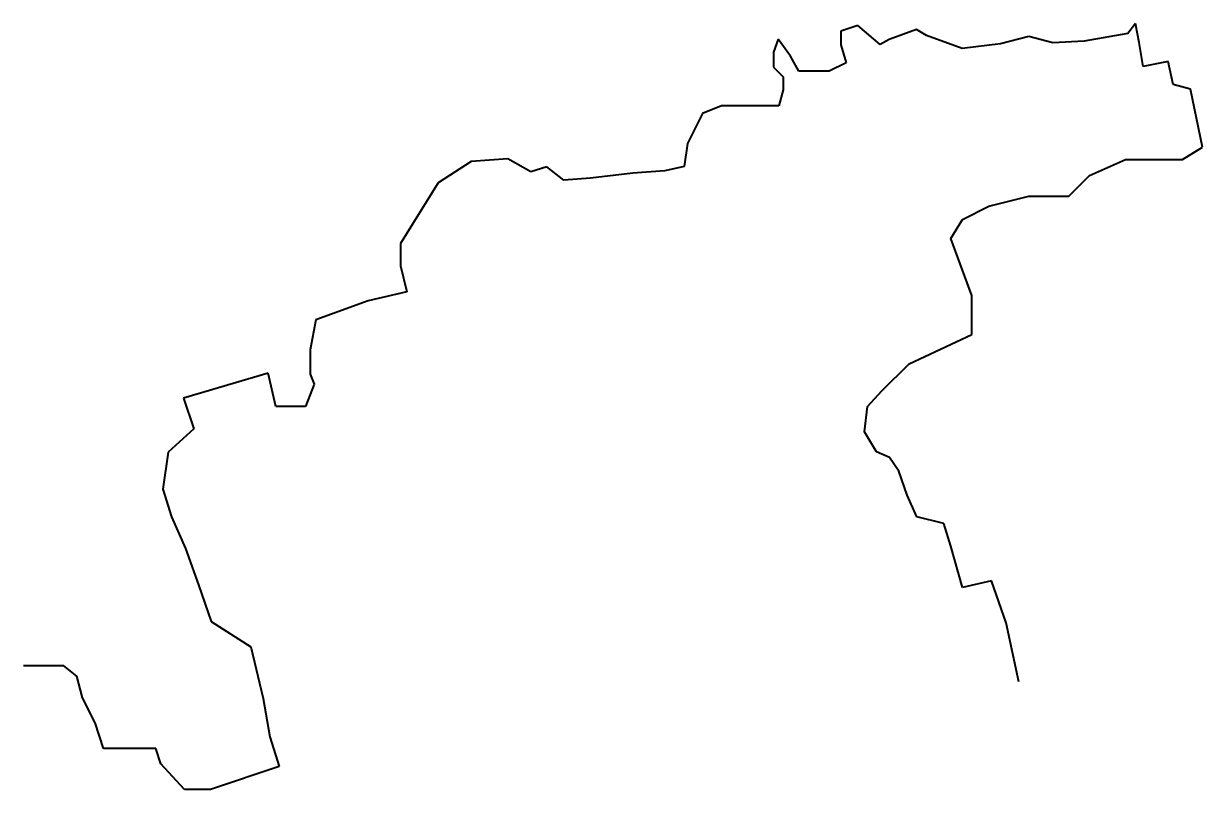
# Model space of a CAD drawing. Header units: inches. Extents: x 5027 to 178438, y -8064 to 104616.
import ezdxf

# ---------------------------------------------------------------- set-up
doc = ezdxf.new("R2010")
doc.units = ezdxf.units.IN
doc.header["$MEASUREMENT"] = 0
doc.layers.add('path', color=1, linetype='Continuous', lineweight=40, true_color=0xfa0d05)

msp = doc.modelspace()

# ---------------------------------------------------------------- linework, layer by layer
at = {"layer": 'path'}
for p, q in [((127732, 104308), (125268, 103502)), ((131010, 101526), (127732, 104308)), ((168598, 104616), (167471, 103164)), ((169112, 101853), (168598, 104616)), ((125268, 103502), (125268, 101475)), ((136373, 103727), (132340, 102267)), ((137834, 102877), (136373, 103727)), ((143110, 100959), (137834, 102877)), ((152927, 102725), (148714, 101625)), ((156420, 101801), (152927, 102725)), ((167471, 103164), (161026, 102016)), ((116025, 102303), (115349, 100407)), ((117856, 99841), (116025, 102303)), ((125268, 101475), (126031, 98839)), ((132340, 102267), (131010, 101526)), ((148714, 101625), (143110, 100959)), ((161026, 102016), (156420, 101801)), ((169722, 98292), (169112, 101853)), ((115349, 100407), (115349, 98207)), ((119077, 97618), (117856, 99841)), ((173408, 99037), (169722, 98292)), ((174154, 95651), (173408, 99037)), ((115349, 98207), (116788, 96768)), ((120712, 97618), (119077, 97618)), ((123524, 97618), (120179, 97618)), ((126031, 98839), (123524, 97618)), ((116788, 96768), (116788, 94851)), ((176708, 94972), (174154, 95651)), ((116788, 94851), (116134, 92497)), ((178438, 86413), (176708, 94972)), ((107696, 92497), (104893, 91377)), ((112275, 92497), (107696, 92497)), ((116134, 92497), (112275, 92497)), ((104893, 91377), (102691, 86976)), ((102691, 86976), (102189, 83576)), ((175497, 84598), (178438, 86413)), ((70861, 84323), (66024, 81189)), ((76265, 84695), (70861, 84323)), ((79669, 82799), (76265, 84695)), ((81995, 83514), (79669, 82799)), ((84494, 81593), (81995, 83514)), ((102189, 83576), (99355, 82944)), ((161831, 82264), (167107, 84598)), ((167107, 84598), (171000, 84598)), ((171000, 84598), (172729, 84598)), ((172729, 84598), (175497, 84598)), ((88411, 81877), (84494, 81593)), ((94668, 82596), (88411, 81877)), ((99355, 82944), (94668, 82596)), ((158804, 79238), (161831, 82264)), ((66024, 81189), (60490, 72277)), ((147041, 77768), (152923, 79238)), ((152923, 79238), (158804, 79238)), ((143149, 75780), (147041, 77768)), ((141419, 73014), (143149, 75780)), ((144529, 64596), (141419, 73014)), ((60490, 72277), (60490, 68950)), ((60490, 68950), (61401, 65131)), ((61401, 65131), (55726, 63821)), ((144529, 58887), (144529, 64596)), ((55726, 63821), (48017, 61050)), ((48017, 61050), (47161, 56628)), ((135302, 54530), (144529, 58887)), ((47161, 56628), (47161, 53026)), ((131276, 50569), (135302, 54530)), ((41024, 53204), (28535, 49495)), ((42130, 48282), (41024, 53204)), ((47161, 53026), (47768, 51563)), ((47768, 51563), (46483, 48282)), ((129169, 48295), (131276, 50569)), ((28535, 49495), (30069, 45001)), ((46483, 48282), (42130, 48282)), ((128726, 44547), (129169, 48295)), ((30069, 45001), (26287, 41577)), ((130496, 41620), (128726, 44547)), ((132422, 40753), (130496, 41620)), ((26287, 41577), (25514, 36119)), ((133780, 38743), (132422, 40753)), ((135007, 35246), (133780, 38743)), ((25514, 36119), (26796, 32027)), ((136417, 32048), (135007, 35246)), ((26796, 32027), (28866, 27372)), ((140404, 31063), (136417, 32048)), ((141424, 27733), (140404, 31063)), ((28866, 27372), (30759, 22026)), ((143132, 21654), (141424, 27733)), ((147402, 22612), (143132, 21654)), ((149574, 16430), (147402, 22612)), ((30759, 22026), (32630, 16630)), ((32630, 16630), (38461, 12925)), ((151449, 7777), (149574, 16430)), ((38461, 12925), (40260, 5335)), ((7439, 10102), (5027, 10102)), ((10966, 10102), (7439, 10102)), ((12837, 8591), (10966, 10102)), ((13701, 5426), (12837, 8591)), ((15572, 1757), (13701, 5426)), ((40260, 5335), (41268, -312)), ((16760, -2020), (15572, 1757)), ((41268, -312), (42635, -4701)), ((20755, -2020), (16760, -2020)), ((24461, -2020), (20755, -2020)), ((25217, -4287), (24461, -2020)), ((28708, -8064), (25217, -4287)), ((42635, -4701), (32523, -8064)), ((32523, -8064), (28708, -8064))]:
    msp.add_line(p, q, dxfattribs=at)

doc.saveas('drawing.dxf')
